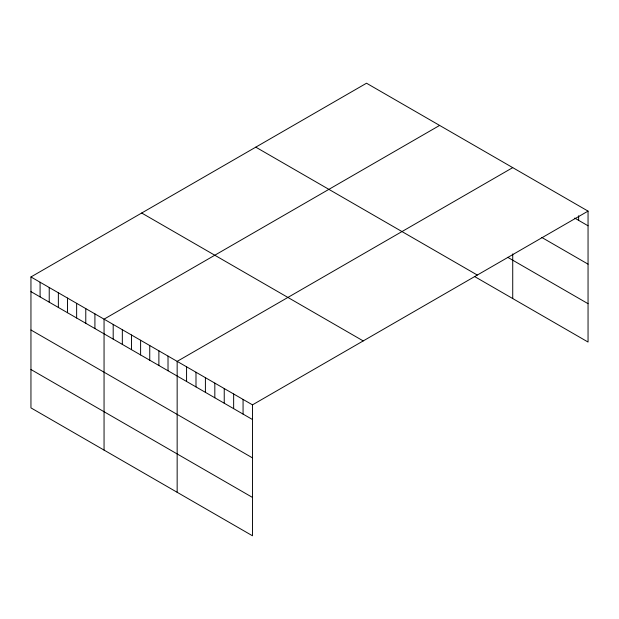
<?xml version="1.0" encoding="UTF-8"?>
<svg xmlns="http://www.w3.org/2000/svg" width="619" height="619" viewBox="0 0 619 619"><rect width="100%" height="100%" fill="white"/><g stroke="black" fill="none" stroke-linecap="round" stroke-linejoin="round"><path stroke-width="0.93" d="M30.95 276.956L252.482 404.857L252.482 535.783L30.95 407.882L30.95 276.956L366.518 83.217L588.05 211.118L588.05 342.044L474.518 276.492M439.622 125.425L104.054 319.164L104.054 450.09M512.725 167.633L177.158 361.372L177.158 492.298M252.482 404.857L588.05 211.118M574.711 218.089L588.05 225.788M541.757 237.425L588.05 264.151M507.742 257.318L588.05 303.681M255.779 147.152L477.311 275.053M141.689 213.021L363.221 340.922M30.95 291.626L252.482 419.527M30.95 329.989L252.482 457.89M30.95 369.52L252.482 497.421M578.633 215.768L578.633 220.349M512.725 253.906L512.725 298.559M243.066 399.417L243.066 414.088M233.649 393.986L233.649 408.656M224.24 388.546L224.24 403.217M214.824 383.115L214.824 397.777M205.407 377.675L205.407 392.345M195.991 372.243L195.991 386.906M186.574 366.804L186.574 381.474M168.02 356.095L168.02 370.766M158.882 350.818L158.882 365.489M149.744 345.541L149.744 360.212M140.606 340.264L140.606 354.935M131.468 334.987L131.468 349.658M122.33 329.718L122.33 344.381M113.192 324.441L113.192 339.104M94.916 313.887L94.916 328.557M85.778 308.61L85.778 323.28M76.64 303.333L76.64 318.004M67.502 298.056L67.502 312.727M58.364 292.787L58.364 307.45M49.226 287.51L49.226 302.173M40.088 282.233L40.088 296.896"/></g></svg>
